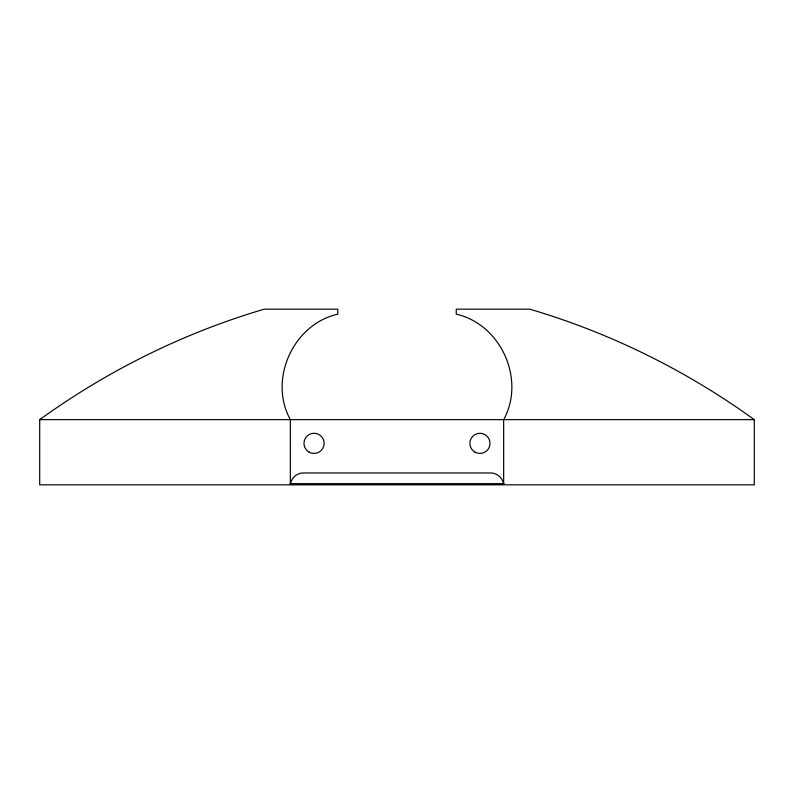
<?xml version="1.0" encoding="UTF-8"?>
<svg xmlns="http://www.w3.org/2000/svg" width="794" height="794" viewBox="0 0 794 794"><rect width="100%" height="100%" fill="white"/><g stroke="black" fill="none" stroke-linecap="round" stroke-linejoin="round"><path stroke-width="1.19" d="M290.535 483.645L290.584 483.338A13.329 13.329 0 0 1 302.196 472.976L491.804 472.976A13.329 13.329 0 0 1 503.416 483.338L503.465 483.645M503.654 483.645L503.654 419.649C525.777 379.572 500.915 324.24 456.252 314.176L456.252 309.174L529.747 309.174C610.179 332.835 686.353 370.57 754.3 419.649L754.3 484.826L39.7 484.826L39.7 419.649C107.647 370.57 183.821 332.835 264.253 309.174L337.748 309.174L337.748 314.176C293.085 324.24 268.223 379.572 290.346 419.649L290.346 483.645M39.7 419.649L754.3 419.649M289.939 483.645L504.061 483.645M474.921 452.074A10.074 10.074 0 0 0 490.027 443.35A10.074 10.074 0 0 0 474.921 434.626A10.074 10.074 0 0 0 474.921 452.074M309.005 452.074A10.074 10.074 0 0 0 324.121 443.35A10.074 10.074 0 0 0 309.005 434.626A10.074 10.074 0 0 0 309.005 452.074"/></g></svg>
